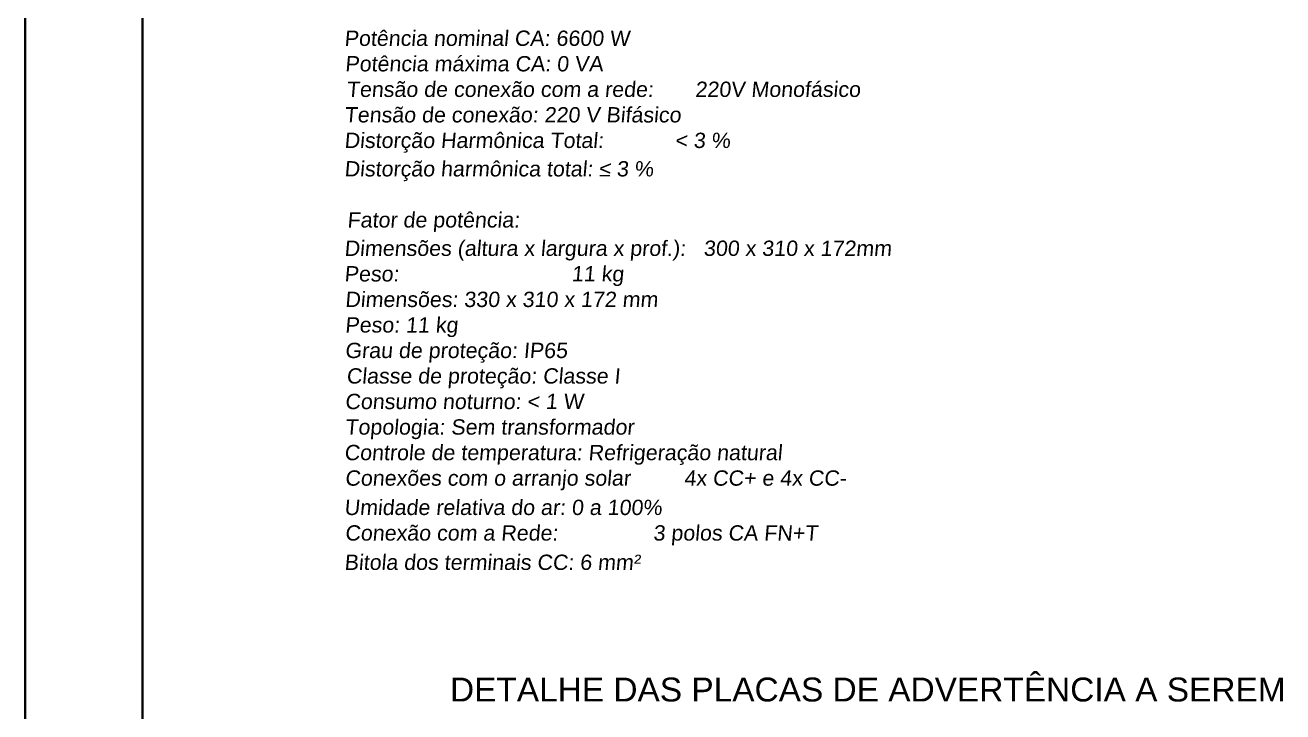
# Model space of a CAD drawing. Header units: metres. Extents: x 95 to 7567, y -8045 to 7254.
# Drawn here: x 94.6 to 362.7, y -7895.9 to -7749.4 of the extents above; entities that cross this region are included whole.
import ezdxf

# ---------------------------------------------------------------- set-up
doc = ezdxf.new("R2010")
doc.units = ezdxf.units.M
doc.layers.add('N', color=7, linetype='Continuous')
for name, color, linetype, lineweight in [('PRANCHA EXT', 7, 'Continuous', 40), ('PRANCHA INT', 7, 'Continuous', 40), ('TEXTO QCARGAS 1', 7, 'Continuous', 15)]:
    doc.layers.add(name, color=color, linetype=linetype, lineweight=lineweight)
doc.styles.add('Style-Arial', font='arial.ttf')

msp = doc.modelspace()

# ---------------------------------------------------------------- linework, layer by layer
at = {"layer": 'PRANCHA EXT'}
msp.add_line((94.61, -7450.76), (94.61, -8044.76), dxfattribs=at)
at = {"layer": 'PRANCHA INT'}
msp.add_line((119.61, -7460.76), (119.61, -8034.76), dxfattribs=at)

# ---------------------------------------------------------------- texts
at = {"layer": 'N', "color": 7, "style": 'Style-Arial', "oblique": 5}
for s, p in [('Potência nominal CA: 6600 W', (162.63, -7753.87)), ('Potência máxima CA: 0 VA', (162.78, -7759.31)), ('Tensão de conexão com a rede:       220V Monofásico', (163.09, -7764.76)), ('Tensão de conexão: 220 V Bifásico', (162.63, -7770.2)), ('Distorção Harmônica Total:            < 3 %%%', (162.63, -7775.65)), ('Distorção harmônica total: ≤ 3 %', (162.63, -7781.72)), ('Fator de potência: ', (163.25, -7792.61)), ('Dimensões (altura x largura x prof.):   300 x 310 x 172mm', (162.63, -7798.67)), ('Peso:                             11 kg', (162.63, -7804.12)), ('Dimensões: 330 x 310 x 172 mm', (162.78, -7809.57)), ('Peso: 11 kg', (162.78, -7815.01)), ('Grau de proteção: IP65', (162.78, -7820.46)), ('Classe de proteção: Classe I', (163.09, -7825.9)), ('Consumo noturno: < 1 W', (162.78, -7831.35)), ('Topologia: Sem transformador', (162.78, -7836.79)), ('Controle de temperatura: Refrigeração natural', (162.63, -7842.24)), ('Conexões com o arranjo solar         4x CC+ e 4x CC-', (162.78, -7847.68)), ('Umidade relativa do ar: 0 a 100%', (162.63, -7853.94)), ('Conexão com a Rede:                3 polos CA FN+T', (162.78, -7859.39)), ('Bitola dos terminais CC: 6 mm²', (162.63, -7865.65))]:
    msp.add_text(s, height=3.2671, dxfattribs=at).set_placement(p)
at = {"layer": 'TEXTO QCARGAS 1', "color": 7, "lineweight": 9, "style": 'Style-Arial'}
msp.add_text('DETALHE DAS PLACAS DE ADVERTÊNCIA A SEREM ', height=5.1, dxfattribs=at).set_placement((185.18, -7893.71))

doc.saveas('drawing.dxf')
